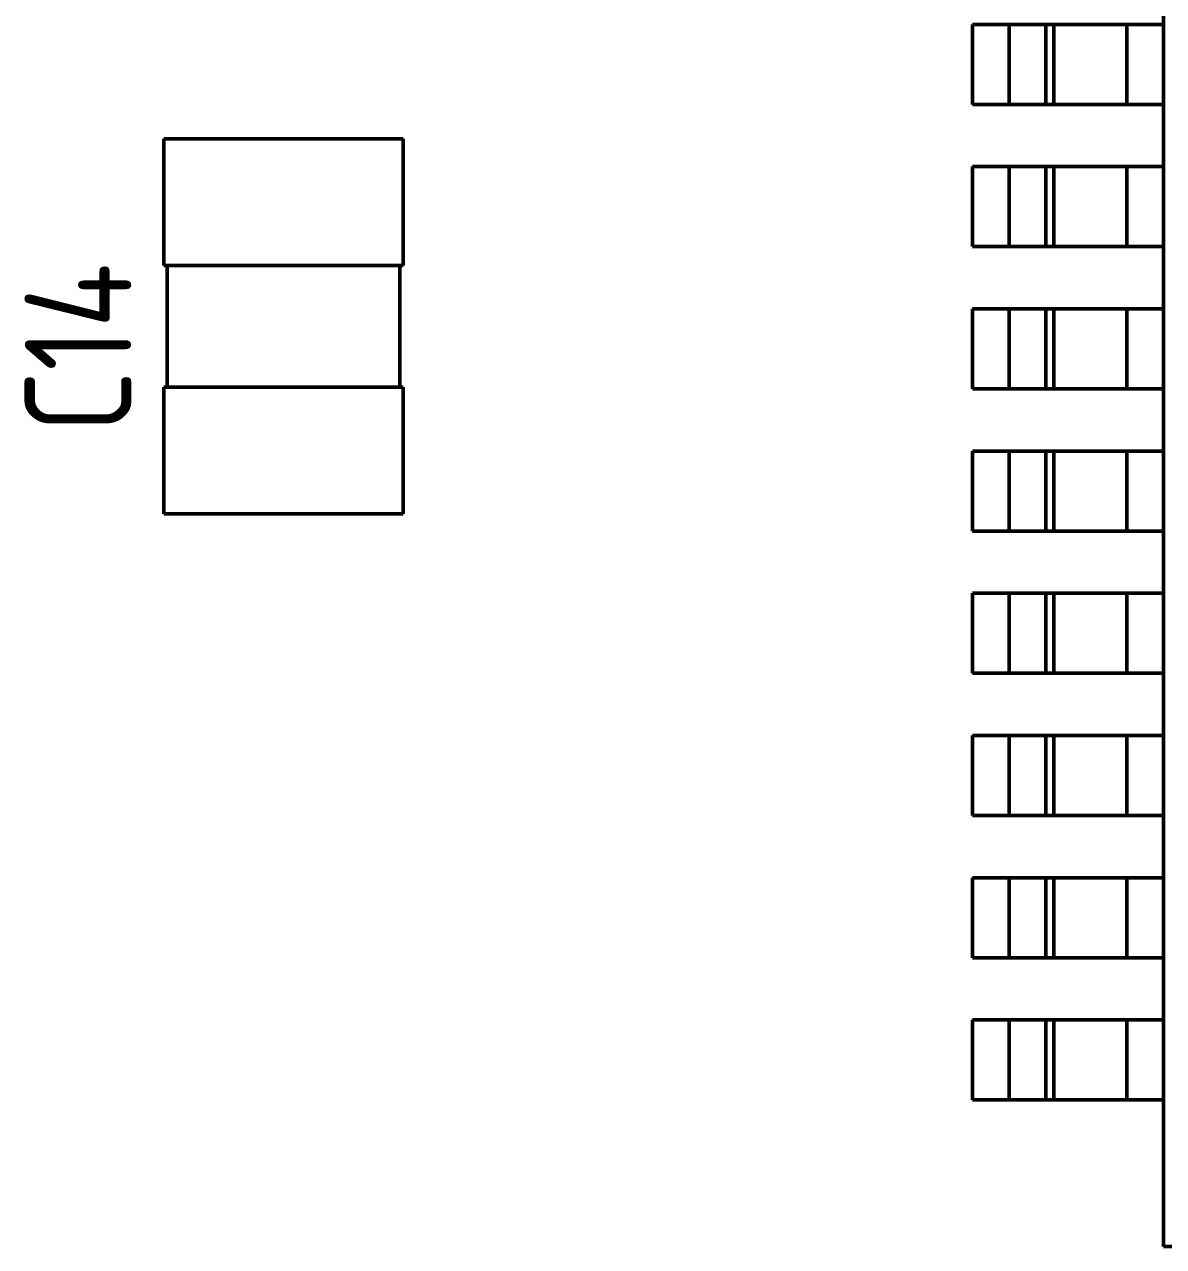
# Paper-space layout 'Layout1' of a CAD drawing. Extents: x -70 to 840, y -1 to 593.
# Drawn here: x 201.54 to 214.36, y 423.61 to 437.36 of the extents above; entities that cross this region are included whole.
import ezdxf

# ---------------------------------------------------------------- set-up
doc = ezdxf.new("R2010")
doc.units = 0
doc.header["$MEASUREMENT"] = 0
doc.layers.add('Основная', color=7, linetype='CONTINUOUS', lineweight=50)
doc.styles.add('GOST type A0', font='', dxfattribs={"oblique": 15, "height": 3.5})
doc.styles.get('GOST type A0').set_extended_font_data('GOST type A')

psp = doc.layouts.get("Layout1")

# ---------------------------------------------------------------- linework, layer by layer
at = {"layer": 'Основная'}
for p, q in [((214.356, 423.615), (214.356, 443.815)), ((214.356, 423.615), (214.356, 443.815)), ((214.356, 438.065), (214.356, 437.365)), ((214.356, 438.065), (214.356, 437.365)), ((214.356, 437.365), (212.206, 437.365)), ((212.206, 437.365), (212.206, 436.465)), ((212.206, 437.365), (212.618, 437.365)), ((212.206, 436.465), (212.206, 437.365)), ((214.356, 437.365), (212.206, 437.365)), ((212.206, 437.365), (212.206, 436.465)), ((212.206, 437.365), (212.618, 437.365)), ((212.206, 436.465), (212.206, 437.365)), ((212.618, 437.365), (212.728, 437.365)), ((212.618, 436.465), (212.618, 437.365)), ((212.618, 437.365), (212.728, 437.365)), ((212.618, 436.465), (212.618, 437.365)), ((212.728, 437.365), (212.832, 437.365)), ((212.728, 437.365), (212.832, 437.365)), ((212.832, 437.365), (212.92, 437.365)), ((212.832, 437.365), (212.92, 437.365)), ((212.92, 437.365), (212.988, 437.365)), ((212.92, 437.365), (212.988, 437.365)), ((212.988, 437.365), (213.03, 437.365)), ((212.988, 437.365), (213.03, 437.365)), ((213.03, 437.365), (213.12, 437.365)), ((213.03, 436.465), (213.03, 437.365)), ((213.03, 437.365), (213.12, 437.365)), ((213.03, 436.465), (213.03, 437.365)), ((213.12, 437.365), (213.206, 437.365)), ((213.12, 436.465), (213.12, 437.365)), ((213.12, 437.365), (213.206, 437.365)), ((213.12, 436.465), (213.12, 437.365)), ((213.206, 437.365), (213.34, 437.365)), ((213.206, 437.365), (213.34, 437.365)), ((213.34, 437.365), (213.518, 437.365)), ((213.34, 437.365), (213.518, 437.365)), ((213.518, 437.365), (213.724, 437.365)), ((213.518, 437.365), (213.724, 437.365)), ((213.724, 437.365), (213.944, 437.365)), ((213.724, 437.365), (213.944, 437.365)), ((213.944, 437.365), (214.356, 437.365)), ((213.944, 436.465), (213.944, 437.365)), ((213.944, 437.365), (214.356, 437.365)), ((213.944, 436.465), (213.944, 437.365)), ((212.206, 436.465), (214.356, 436.465)), ((212.206, 436.465), (212.618, 436.465)), ((212.206, 436.465), (214.356, 436.465)), ((212.206, 436.465), (212.618, 436.465)), ((212.618, 436.465), (212.728, 436.465)), ((212.618, 436.465), (212.728, 436.465)), ((212.728, 436.465), (212.832, 436.465)), ((212.728, 436.465), (212.832, 436.465)), ((212.832, 436.465), (212.92, 436.465)), ((212.832, 436.465), (212.92, 436.465)), ((212.92, 436.465), (212.988, 436.465)), ((212.92, 436.465), (212.988, 436.465)), ((212.988, 436.465), (213.03, 436.465)), ((212.988, 436.465), (213.03, 436.465)), ((213.03, 436.465), (213.12, 436.465)), ((213.03, 436.465), (213.12, 436.465)), ((213.12, 436.465), (213.206, 436.465)), ((213.12, 436.465), (213.206, 436.465)), ((213.206, 436.465), (213.34, 436.465)), ((213.206, 436.465), (213.34, 436.465)), ((213.34, 436.465), (213.518, 436.465)), ((213.34, 436.465), (213.518, 436.465)), ((213.518, 436.465), (213.724, 436.465)), ((213.518, 436.465), (213.724, 436.465)), ((213.724, 436.465), (213.944, 436.465)), ((213.724, 436.465), (213.944, 436.465)), ((213.944, 436.465), (214.356, 436.465)), ((213.944, 436.465), (214.356, 436.465)), ((214.356, 436.465), (214.356, 435.765)), ((214.356, 436.465), (214.356, 435.765)), ((205.802, 436.076), (203.11, 436.076)), ((203.11, 436.076), (203.11, 434.654)), ((203.11, 436.076), (205.802, 436.076)), ((203.11, 436.076), (203.11, 434.654)), ((205.802, 436.076), (203.11, 436.076)), ((203.11, 436.076), (203.11, 434.654)), ((203.11, 436.076), (205.802, 436.076)), ((203.11, 436.076), (203.11, 434.654)), ((205.802, 434.654), (205.802, 436.076)), ((205.802, 436.076), (205.802, 434.654)), ((205.802, 434.654), (205.802, 436.076)), ((205.802, 436.076), (205.802, 434.654)), ((214.356, 435.765), (212.206, 435.765)), ((212.206, 435.765), (212.206, 434.865)), ((212.206, 435.765), (212.618, 435.765)), ((212.206, 435.765), (212.206, 434.865)), ((214.356, 435.765), (212.206, 435.765)), ((212.206, 435.765), (212.206, 434.865)), ((212.206, 435.765), (212.618, 435.765)), ((212.206, 435.765), (212.206, 434.865)), ((212.618, 435.765), (212.728, 435.765)), ((212.618, 435.765), (212.618, 434.865)), ((212.618, 435.765), (212.728, 435.765)), ((212.618, 435.765), (212.618, 434.865)), ((212.728, 435.765), (212.832, 435.765)), ((212.728, 435.765), (212.832, 435.765)), ((212.832, 435.765), (212.92, 435.765)), ((212.832, 435.765), (212.92, 435.765)), ((212.92, 435.765), (212.988, 435.765)), ((212.92, 435.765), (212.988, 435.765)), ((212.988, 435.765), (213.03, 435.765)), ((212.988, 435.765), (213.03, 435.765)), ((213.03, 435.765), (213.12, 435.765)), ((213.03, 435.765), (213.03, 434.865)), ((213.03, 435.765), (213.12, 435.765)), ((213.03, 435.765), (213.03, 434.865)), ((213.12, 435.765), (213.206, 435.765)), ((213.12, 435.765), (213.12, 434.865)), ((213.12, 435.765), (213.206, 435.765)), ((213.12, 435.765), (213.12, 434.865)), ((213.206, 435.765), (213.34, 435.765)), ((213.206, 435.765), (213.34, 435.765)), ((213.34, 435.765), (213.518, 435.765)), ((213.34, 435.765), (213.518, 435.765)), ((213.518, 435.765), (213.724, 435.765)), ((213.518, 435.765), (213.724, 435.765)), ((213.724, 435.765), (213.944, 435.765)), ((213.724, 435.765), (213.944, 435.765)), ((213.944, 435.765), (214.356, 435.765)), ((213.944, 435.765), (213.944, 434.865)), ((213.944, 435.765), (214.356, 435.765)), ((213.944, 435.765), (213.944, 434.865)), ((212.206, 434.865), (214.356, 434.865)), ((212.206, 434.865), (212.618, 434.865)), ((212.206, 434.865), (214.356, 434.865)), ((212.206, 434.865), (212.618, 434.865)), ((212.618, 434.865), (212.728, 434.865)), ((212.618, 434.865), (212.728, 434.865)), ((212.728, 434.865), (212.832, 434.865)), ((212.728, 434.865), (212.832, 434.865)), ((212.832, 434.865), (212.92, 434.865)), ((212.832, 434.865), (212.92, 434.865)), ((212.92, 434.865), (212.988, 434.865)), ((212.92, 434.865), (212.988, 434.865)), ((212.988, 434.865), (213.03, 434.865)), ((212.988, 434.865), (213.03, 434.865)), ((213.03, 434.865), (213.12, 434.865)), ((213.03, 434.865), (213.12, 434.865)), ((213.12, 434.865), (213.206, 434.865)), ((213.12, 434.865), (213.206, 434.865)), ((213.206, 434.865), (213.34, 434.865)), ((213.206, 434.865), (213.34, 434.865)), ((213.34, 434.865), (213.518, 434.865)), ((213.34, 434.865), (213.518, 434.865)), ((213.518, 434.865), (213.724, 434.865)), ((213.518, 434.865), (213.724, 434.865)), ((213.724, 434.865), (213.944, 434.865)), ((213.724, 434.865), (213.944, 434.865)), ((213.944, 434.865), (214.356, 434.865)), ((213.944, 434.865), (214.356, 434.865)), ((214.356, 434.865), (214.356, 434.165)), ((214.356, 434.865), (214.356, 434.165)), ((203.11, 434.654), (203.148, 434.654)), ((203.11, 434.654), (205.802, 434.654)), ((203.11, 434.654), (203.148, 434.654)), ((203.11, 434.654), (205.802, 434.654)), ((203.148, 434.654), (203.148, 433.282)), ((203.148, 434.654), (203.148, 433.282)), ((203.148, 434.654), (203.148, 433.282)), ((203.148, 434.654), (203.148, 433.282)), ((205.764, 433.282), (205.764, 434.654)), ((205.764, 434.654), (205.802, 434.654)), ((205.764, 434.654), (205.764, 433.282)), ((205.764, 433.282), (205.764, 434.654)), ((205.764, 434.654), (205.802, 434.654)), ((205.764, 434.654), (205.764, 433.282)), ((214.356, 434.165), (212.206, 434.165)), ((212.206, 434.165), (212.206, 433.265)), ((212.206, 434.165), (212.618, 434.165)), ((212.206, 434.165), (212.206, 433.265)), ((214.356, 434.165), (212.206, 434.165)), ((212.206, 434.165), (212.206, 433.265)), ((212.206, 434.165), (212.618, 434.165)), ((212.206, 434.165), (212.206, 433.265)), ((212.618, 434.165), (212.728, 434.165)), ((212.618, 434.165), (212.618, 433.265)), ((212.618, 434.165), (212.728, 434.165)), ((212.618, 434.165), (212.618, 433.265)), ((212.728, 434.165), (212.832, 434.165)), ((212.728, 434.165), (212.832, 434.165)), ((212.832, 434.165), (212.92, 434.165)), ((212.832, 434.165), (212.92, 434.165)), ((212.92, 434.165), (212.988, 434.165)), ((212.92, 434.165), (212.988, 434.165)), ((212.988, 434.165), (213.03, 434.165)), ((212.988, 434.165), (213.03, 434.165)), ((213.03, 434.165), (213.12, 434.165)), ((213.03, 434.165), (213.03, 433.265)), ((213.03, 434.165), (213.12, 434.165)), ((213.03, 434.165), (213.03, 433.265)), ((213.12, 434.165), (213.206, 434.165)), ((213.12, 434.165), (213.12, 433.265)), ((213.12, 434.165), (213.206, 434.165)), ((213.12, 434.165), (213.12, 433.265)), ((213.206, 434.165), (213.34, 434.165)), ((213.206, 434.165), (213.34, 434.165)), ((213.34, 434.165), (213.518, 434.165)), ((213.34, 434.165), (213.518, 434.165)), ((213.518, 434.165), (213.724, 434.165)), ((213.518, 434.165), (213.724, 434.165)), ((213.724, 434.165), (213.944, 434.165)), ((213.724, 434.165), (213.944, 434.165)), ((213.944, 434.165), (214.356, 434.165)), ((213.944, 434.165), (213.944, 433.265)), ((213.944, 434.165), (214.356, 434.165)), ((213.944, 434.165), (213.944, 433.265)), ((203.148, 433.282), (203.11, 433.282)), ((203.11, 433.282), (203.11, 431.86)), ((203.11, 433.282), (205.802, 433.282)), ((203.11, 433.282), (203.11, 431.86)), ((203.148, 433.282), (203.11, 433.282)), ((203.11, 433.282), (203.11, 431.86)), ((203.11, 433.282), (205.802, 433.282)), ((203.11, 433.282), (203.11, 431.86)), ((205.802, 433.282), (205.764, 433.282)), ((205.802, 433.282), (205.764, 433.282)), ((205.802, 431.86), (205.802, 433.282)), ((205.802, 433.282), (205.802, 431.86)), ((205.802, 431.86), (205.802, 433.282)), ((205.802, 433.282), (205.802, 431.86)), ((212.206, 433.265), (214.356, 433.265)), ((212.206, 433.265), (212.618, 433.265)), ((212.206, 433.265), (214.356, 433.265)), ((212.206, 433.265), (212.618, 433.265)), ((212.618, 433.265), (212.728, 433.265)), ((212.618, 433.265), (212.728, 433.265)), ((212.728, 433.265), (212.832, 433.265)), ((212.728, 433.265), (212.832, 433.265)), ((212.832, 433.265), (212.92, 433.265)), ((212.832, 433.265), (212.92, 433.265)), ((212.92, 433.265), (212.988, 433.265)), ((212.92, 433.265), (212.988, 433.265)), ((212.988, 433.265), (213.03, 433.265)), ((212.988, 433.265), (213.03, 433.265)), ((213.03, 433.265), (213.12, 433.265)), ((213.03, 433.265), (213.12, 433.265)), ((213.12, 433.265), (213.206, 433.265)), ((213.12, 433.265), (213.206, 433.265)), ((213.206, 433.265), (213.34, 433.265)), ((213.206, 433.265), (213.34, 433.265)), ((213.34, 433.265), (213.518, 433.265)), ((213.34, 433.265), (213.518, 433.265)), ((213.518, 433.265), (213.724, 433.265)), ((213.518, 433.265), (213.724, 433.265)), ((213.724, 433.265), (213.944, 433.265)), ((213.724, 433.265), (213.944, 433.265)), ((213.944, 433.265), (214.356, 433.265)), ((213.944, 433.265), (214.356, 433.265)), ((214.356, 433.265), (214.356, 432.565)), ((214.356, 433.265), (214.356, 432.565)), ((214.356, 432.565), (212.206, 432.565)), ((212.206, 432.565), (212.206, 431.665)), ((212.206, 432.565), (212.618, 432.565)), ((212.206, 432.565), (212.206, 431.665)), ((214.356, 432.565), (212.206, 432.565)), ((212.206, 432.565), (212.206, 431.665)), ((212.206, 432.565), (212.618, 432.565)), ((212.206, 432.565), (212.206, 431.665)), ((212.618, 432.565), (212.728, 432.565)), ((212.618, 432.565), (212.618, 431.665)), ((212.618, 432.565), (212.728, 432.565)), ((212.618, 432.565), (212.618, 431.665)), ((212.728, 432.565), (212.832, 432.565)), ((212.728, 432.565), (212.832, 432.565)), ((212.832, 432.565), (212.92, 432.565)), ((212.832, 432.565), (212.92, 432.565)), ((212.92, 432.565), (212.988, 432.565)), ((212.92, 432.565), (212.988, 432.565)), ((212.988, 432.565), (213.03, 432.565)), ((212.988, 432.565), (213.03, 432.565)), ((213.03, 432.565), (213.12, 432.565)), ((213.03, 432.565), (213.03, 431.665)), ((213.03, 432.565), (213.12, 432.565)), ((213.03, 432.565), (213.03, 431.665)), ((213.12, 432.565), (213.206, 432.565)), ((213.12, 432.565), (213.12, 431.665)), ((213.12, 432.565), (213.206, 432.565)), ((213.12, 432.565), (213.12, 431.665)), ((213.206, 432.565), (213.34, 432.565)), ((213.206, 432.565), (213.34, 432.565)), ((213.34, 432.565), (213.518, 432.565)), ((213.34, 432.565), (213.518, 432.565)), ((213.518, 432.565), (213.724, 432.565)), ((213.518, 432.565), (213.724, 432.565)), ((213.724, 432.565), (213.944, 432.565)), ((213.724, 432.565), (213.944, 432.565)), ((213.944, 432.565), (214.356, 432.565)), ((213.944, 432.565), (213.944, 431.665)), ((213.944, 432.565), (214.356, 432.565)), ((213.944, 432.565), (213.944, 431.665)), ((203.11, 431.86), (205.802, 431.86)), ((203.11, 431.86), (205.802, 431.86)), ((203.11, 431.86), (205.802, 431.86)), ((203.11, 431.86), (205.802, 431.86)), ((212.206, 431.665), (214.356, 431.665)), ((212.206, 431.665), (212.618, 431.665)), ((212.206, 431.665), (214.356, 431.665)), ((212.206, 431.665), (212.618, 431.665)), ((212.618, 431.665), (212.728, 431.665)), ((212.618, 431.665), (212.728, 431.665)), ((212.728, 431.665), (212.832, 431.665)), ((212.728, 431.665), (212.832, 431.665)), ((212.832, 431.665), (212.92, 431.665)), ((212.832, 431.665), (212.92, 431.665)), ((212.92, 431.665), (212.988, 431.665)), ((212.92, 431.665), (212.988, 431.665)), ((212.988, 431.665), (213.03, 431.665)), ((212.988, 431.665), (213.03, 431.665)), ((213.03, 431.665), (213.12, 431.665)), ((213.03, 431.665), (213.12, 431.665)), ((213.12, 431.665), (213.206, 431.665)), ((213.12, 431.665), (213.206, 431.665)), ((213.206, 431.665), (213.34, 431.665)), ((213.206, 431.665), (213.34, 431.665)), ((213.34, 431.665), (213.518, 431.665)), ((213.34, 431.665), (213.518, 431.665)), ((213.518, 431.665), (213.724, 431.665)), ((213.518, 431.665), (213.724, 431.665)), ((213.724, 431.665), (213.944, 431.665)), ((213.724, 431.665), (213.944, 431.665)), ((213.944, 431.665), (214.356, 431.665)), ((213.944, 431.665), (214.356, 431.665)), ((214.356, 431.665), (214.356, 430.965)), ((214.356, 431.665), (214.356, 430.965)), ((214.356, 430.965), (212.206, 430.965)), ((212.206, 430.965), (212.206, 430.065)), ((212.206, 430.965), (212.618, 430.965)), ((212.206, 430.065), (212.206, 430.965)), ((214.356, 430.965), (212.206, 430.965)), ((212.206, 430.965), (212.206, 430.065)), ((212.206, 430.965), (212.618, 430.965)), ((212.206, 430.065), (212.206, 430.965)), ((212.618, 430.965), (212.728, 430.965)), ((212.618, 430.065), (212.618, 430.965)), ((212.618, 430.965), (212.728, 430.965)), ((212.618, 430.065), (212.618, 430.965)), ((212.728, 430.965), (212.832, 430.965)), ((212.728, 430.965), (212.832, 430.965)), ((212.832, 430.965), (212.92, 430.965)), ((212.832, 430.965), (212.92, 430.965)), ((212.92, 430.965), (212.988, 430.965)), ((212.92, 430.965), (212.988, 430.965)), ((212.988, 430.965), (213.03, 430.965)), ((212.988, 430.965), (213.03, 430.965)), ((213.03, 430.965), (213.12, 430.965)), ((213.03, 430.065), (213.03, 430.965)), ((213.03, 430.965), (213.12, 430.965)), ((213.03, 430.065), (213.03, 430.965)), ((213.12, 430.965), (213.206, 430.965)), ((213.12, 430.065), (213.12, 430.965)), ((213.12, 430.965), (213.206, 430.965)), ((213.12, 430.065), (213.12, 430.965)), ((213.206, 430.965), (213.34, 430.965)), ((213.206, 430.965), (213.34, 430.965)), ((213.34, 430.965), (213.518, 430.965)), ((213.34, 430.965), (213.518, 430.965)), ((213.518, 430.965), (213.724, 430.965)), ((213.518, 430.965), (213.724, 430.965)), ((213.724, 430.965), (213.944, 430.965)), ((213.724, 430.965), (213.944, 430.965)), ((213.944, 430.965), (214.356, 430.965)), ((213.944, 430.065), (213.944, 430.965)), ((213.944, 430.965), (214.356, 430.965)), ((213.944, 430.065), (213.944, 430.965)), ((212.206, 430.065), (214.356, 430.065)), ((212.206, 430.065), (212.618, 430.065)), ((212.206, 430.065), (214.356, 430.065)), ((212.206, 430.065), (212.618, 430.065)), ((212.618, 430.065), (212.728, 430.065)), ((212.618, 430.065), (212.728, 430.065)), ((212.728, 430.065), (212.832, 430.065)), ((212.728, 430.065), (212.832, 430.065)), ((212.832, 430.065), (212.92, 430.065)), ((212.832, 430.065), (212.92, 430.065)), ((212.92, 430.065), (212.988, 430.065)), ((212.92, 430.065), (212.988, 430.065)), ((212.988, 430.065), (213.03, 430.065)), ((212.988, 430.065), (213.03, 430.065)), ((213.03, 430.065), (213.12, 430.065)), ((213.03, 430.065), (213.12, 430.065)), ((213.12, 430.065), (213.206, 430.065)), ((213.12, 430.065), (213.206, 430.065)), ((213.206, 430.065), (213.34, 430.065)), ((213.206, 430.065), (213.34, 430.065)), ((213.34, 430.065), (213.518, 430.065)), ((213.34, 430.065), (213.518, 430.065)), ((213.518, 430.065), (213.724, 430.065)), ((213.518, 430.065), (213.724, 430.065)), ((213.724, 430.065), (213.944, 430.065)), ((213.724, 430.065), (213.944, 430.065)), ((213.944, 430.065), (214.356, 430.065)), ((213.944, 430.065), (214.356, 430.065)), ((214.356, 430.065), (214.356, 429.365)), ((214.356, 430.065), (214.356, 429.365)), ((214.356, 429.365), (212.206, 429.365)), ((212.206, 429.365), (212.206, 428.465)), ((212.206, 429.365), (212.618, 429.365)), ((212.206, 429.365), (212.206, 428.465)), ((214.356, 429.365), (212.206, 429.365)), ((212.206, 429.365), (212.206, 428.465)), ((212.206, 429.365), (212.618, 429.365)), ((212.206, 429.365), (212.206, 428.465)), ((212.618, 429.365), (212.728, 429.365)), ((212.618, 429.365), (212.618, 428.465)), ((212.618, 429.365), (212.728, 429.365)), ((212.618, 429.365), (212.618, 428.465)), ((212.728, 429.365), (212.832, 429.365)), ((212.728, 429.365), (212.832, 429.365)), ((212.832, 429.365), (212.92, 429.365)), ((212.832, 429.365), (212.92, 429.365)), ((212.92, 429.365), (212.988, 429.365)), ((212.92, 429.365), (212.988, 429.365)), ((212.988, 429.365), (213.03, 429.365)), ((212.988, 429.365), (213.03, 429.365)), ((213.03, 429.365), (213.12, 429.365)), ((213.03, 429.365), (213.03, 428.465)), ((213.03, 429.365), (213.12, 429.365)), ((213.03, 429.365), (213.03, 428.465)), ((213.12, 429.365), (213.206, 429.365)), ((213.12, 429.365), (213.12, 428.465)), ((213.12, 429.365), (213.206, 429.365)), ((213.12, 429.365), (213.12, 428.465)), ((213.206, 429.365), (213.34, 429.365)), ((213.206, 429.365), (213.34, 429.365)), ((213.34, 429.365), (213.518, 429.365)), ((213.34, 429.365), (213.518, 429.365)), ((213.518, 429.365), (213.724, 429.365)), ((213.518, 429.365), (213.724, 429.365)), ((213.724, 429.365), (213.944, 429.365)), ((213.724, 429.365), (213.944, 429.365)), ((213.944, 429.365), (214.356, 429.365)), ((213.944, 429.365), (213.944, 428.465)), ((213.944, 429.365), (214.356, 429.365)), ((213.944, 429.365), (213.944, 428.465)), ((212.206, 428.465), (214.356, 428.465)), ((212.206, 428.465), (212.618, 428.465)), ((212.206, 428.465), (214.356, 428.465)), ((212.206, 428.465), (212.618, 428.465)), ((212.618, 428.465), (212.728, 428.465)), ((212.618, 428.465), (212.728, 428.465)), ((212.728, 428.465), (212.832, 428.465)), ((212.728, 428.465), (212.832, 428.465)), ((212.832, 428.465), (212.92, 428.465)), ((212.832, 428.465), (212.92, 428.465)), ((212.92, 428.465), (212.988, 428.465)), ((212.92, 428.465), (212.988, 428.465)), ((212.988, 428.465), (213.03, 428.465)), ((212.988, 428.465), (213.03, 428.465)), ((213.03, 428.465), (213.12, 428.465)), ((213.03, 428.465), (213.12, 428.465)), ((213.12, 428.465), (213.206, 428.465)), ((213.12, 428.465), (213.206, 428.465)), ((213.206, 428.465), (213.34, 428.465)), ((213.206, 428.465), (213.34, 428.465)), ((213.34, 428.465), (213.518, 428.465)), ((213.34, 428.465), (213.518, 428.465)), ((213.518, 428.465), (213.724, 428.465)), ((213.518, 428.465), (213.724, 428.465)), ((213.724, 428.465), (213.944, 428.465)), ((213.724, 428.465), (213.944, 428.465)), ((213.944, 428.465), (214.356, 428.465)), ((213.944, 428.465), (214.356, 428.465)), ((214.356, 428.465), (214.356, 427.765)), ((214.356, 428.465), (214.356, 427.765)), ((214.356, 427.765), (212.206, 427.765)), ((212.206, 427.765), (212.206, 426.865)), ((212.206, 427.765), (212.618, 427.765)), ((212.206, 427.765), (212.206, 426.865)), ((214.356, 427.765), (212.206, 427.765)), ((212.206, 427.765), (212.206, 426.865)), ((212.206, 427.765), (212.618, 427.765)), ((212.206, 427.765), (212.206, 426.865)), ((212.618, 427.765), (212.728, 427.765)), ((212.618, 427.765), (212.618, 426.865)), ((212.618, 427.765), (212.728, 427.765)), ((212.618, 427.765), (212.618, 426.865)), ((212.728, 427.765), (212.832, 427.765)), ((212.728, 427.765), (212.832, 427.765)), ((212.832, 427.765), (212.92, 427.765)), ((212.832, 427.765), (212.92, 427.765)), ((212.92, 427.765), (212.988, 427.765)), ((212.92, 427.765), (212.988, 427.765)), ((212.988, 427.765), (213.03, 427.765)), ((212.988, 427.765), (213.03, 427.765)), ((213.03, 427.765), (213.12, 427.765)), ((213.03, 427.765), (213.03, 426.865)), ((213.03, 427.765), (213.12, 427.765)), ((213.03, 427.765), (213.03, 426.865)), ((213.12, 427.765), (213.206, 427.765)), ((213.12, 427.765), (213.12, 426.865)), ((213.12, 427.765), (213.206, 427.765)), ((213.12, 427.765), (213.12, 426.865)), ((213.206, 427.765), (213.34, 427.765)), ((213.206, 427.765), (213.34, 427.765)), ((213.34, 427.765), (213.518, 427.765)), ((213.34, 427.765), (213.518, 427.765)), ((213.518, 427.765), (213.724, 427.765)), ((213.518, 427.765), (213.724, 427.765)), ((213.724, 427.765), (213.944, 427.765)), ((213.724, 427.765), (213.944, 427.765)), ((213.944, 427.765), (214.356, 427.765)), ((213.944, 427.765), (213.944, 426.865)), ((213.944, 427.765), (214.356, 427.765)), ((213.944, 427.765), (213.944, 426.865)), ((212.206, 426.865), (214.356, 426.865)), ((212.206, 426.865), (212.618, 426.865)), ((212.206, 426.865), (214.356, 426.865)), ((212.206, 426.865), (212.618, 426.865)), ((212.618, 426.865), (212.728, 426.865)), ((212.618, 426.865), (212.728, 426.865)), ((212.728, 426.865), (212.832, 426.865)), ((212.728, 426.865), (212.832, 426.865)), ((212.832, 426.865), (212.92, 426.865)), ((212.832, 426.865), (212.92, 426.865)), ((212.92, 426.865), (212.988, 426.865)), ((212.92, 426.865), (212.988, 426.865)), ((212.988, 426.865), (213.03, 426.865)), ((212.988, 426.865), (213.03, 426.865)), ((213.03, 426.865), (213.12, 426.865)), ((213.03, 426.865), (213.12, 426.865)), ((213.12, 426.865), (213.206, 426.865)), ((213.12, 426.865), (213.206, 426.865)), ((213.206, 426.865), (213.34, 426.865)), ((213.206, 426.865), (213.34, 426.865)), ((213.34, 426.865), (213.518, 426.865)), ((213.34, 426.865), (213.518, 426.865)), ((213.518, 426.865), (213.724, 426.865)), ((213.518, 426.865), (213.724, 426.865)), ((213.724, 426.865), (213.944, 426.865)), ((213.724, 426.865), (213.944, 426.865)), ((213.944, 426.865), (214.356, 426.865)), ((213.944, 426.865), (214.356, 426.865)), ((214.356, 426.865), (214.356, 426.165)), ((214.356, 426.865), (214.356, 426.165)), ((214.356, 426.165), (212.206, 426.165)), ((212.206, 426.165), (212.206, 425.265)), ((212.206, 426.165), (212.618, 426.165)), ((212.206, 426.165), (212.206, 425.265)), ((214.356, 426.165), (212.206, 426.165)), ((212.206, 426.165), (212.206, 425.265)), ((212.206, 426.165), (212.618, 426.165)), ((212.206, 426.165), (212.206, 425.265)), ((212.618, 426.165), (212.728, 426.165)), ((212.618, 426.165), (212.618, 425.265)), ((212.618, 426.165), (212.728, 426.165)), ((212.618, 426.165), (212.618, 425.265)), ((212.728, 426.165), (212.832, 426.165)), ((212.728, 426.165), (212.832, 426.165)), ((212.832, 426.165), (212.92, 426.165)), ((212.832, 426.165), (212.92, 426.165)), ((212.92, 426.165), (212.988, 426.165)), ((212.92, 426.165), (212.988, 426.165)), ((212.988, 426.165), (213.03, 426.165)), ((212.988, 426.165), (213.03, 426.165)), ((213.03, 426.165), (213.12, 426.165)), ((213.03, 426.165), (213.03, 425.265)), ((213.03, 426.165), (213.12, 426.165)), ((213.03, 426.165), (213.03, 425.265)), ((213.12, 426.165), (213.206, 426.165)), ((213.12, 426.165), (213.12, 425.265)), ((213.12, 426.165), (213.206, 426.165)), ((213.12, 426.165), (213.12, 425.265)), ((213.206, 426.165), (213.34, 426.165)), ((213.206, 426.165), (213.34, 426.165)), ((213.34, 426.165), (213.518, 426.165)), ((213.34, 426.165), (213.518, 426.165)), ((213.518, 426.165), (213.724, 426.165)), ((213.518, 426.165), (213.724, 426.165)), ((213.724, 426.165), (213.944, 426.165)), ((213.724, 426.165), (213.944, 426.165)), ((213.944, 426.165), (214.356, 426.165)), ((213.944, 426.165), (213.944, 425.265)), ((213.944, 426.165), (214.356, 426.165)), ((213.944, 426.165), (213.944, 425.265)), ((212.206, 425.265), (214.356, 425.265)), ((212.206, 425.265), (212.618, 425.265)), ((212.206, 425.265), (214.356, 425.265)), ((212.206, 425.265), (212.618, 425.265)), ((212.618, 425.265), (212.728, 425.265)), ((212.618, 425.265), (212.728, 425.265)), ((212.728, 425.265), (212.832, 425.265)), ((212.728, 425.265), (212.832, 425.265)), ((212.832, 425.265), (212.92, 425.265)), ((212.832, 425.265), (212.92, 425.265)), ((212.92, 425.265), (212.988, 425.265)), ((212.92, 425.265), (212.988, 425.265)), ((212.988, 425.265), (213.03, 425.265)), ((212.988, 425.265), (213.03, 425.265)), ((213.03, 425.265), (213.12, 425.265)), ((213.03, 425.265), (213.12, 425.265)), ((213.12, 425.265), (213.206, 425.265)), ((213.12, 425.265), (213.206, 425.265)), ((213.206, 425.265), (213.34, 425.265)), ((213.206, 425.265), (213.34, 425.265)), ((213.34, 425.265), (213.518, 425.265)), ((213.34, 425.265), (213.518, 425.265)), ((213.518, 425.265), (213.724, 425.265)), ((213.518, 425.265), (213.724, 425.265)), ((213.724, 425.265), (213.944, 425.265)), ((213.724, 425.265), (213.944, 425.265)), ((213.944, 425.265), (214.356, 425.265)), ((213.944, 425.265), (214.356, 425.265)), ((214.356, 425.265), (214.356, 423.615)), ((214.356, 425.265), (214.356, 423.615)), ((214.356, 423.615), (216.006, 423.615)), ((214.356, 423.615), (216.006, 423.615))]:
    psp.add_line(p, q, dxfattribs=at)

# ---------------------------------------------------------------- texts
at = {"layer": 'Основная', "style": 'GOST type A0'}
psp.add_text('C14', height=1.2, rotation=90, dxfattribs=at).set_placement((202.745, 432.772))

doc.saveas('drawing.dxf')
